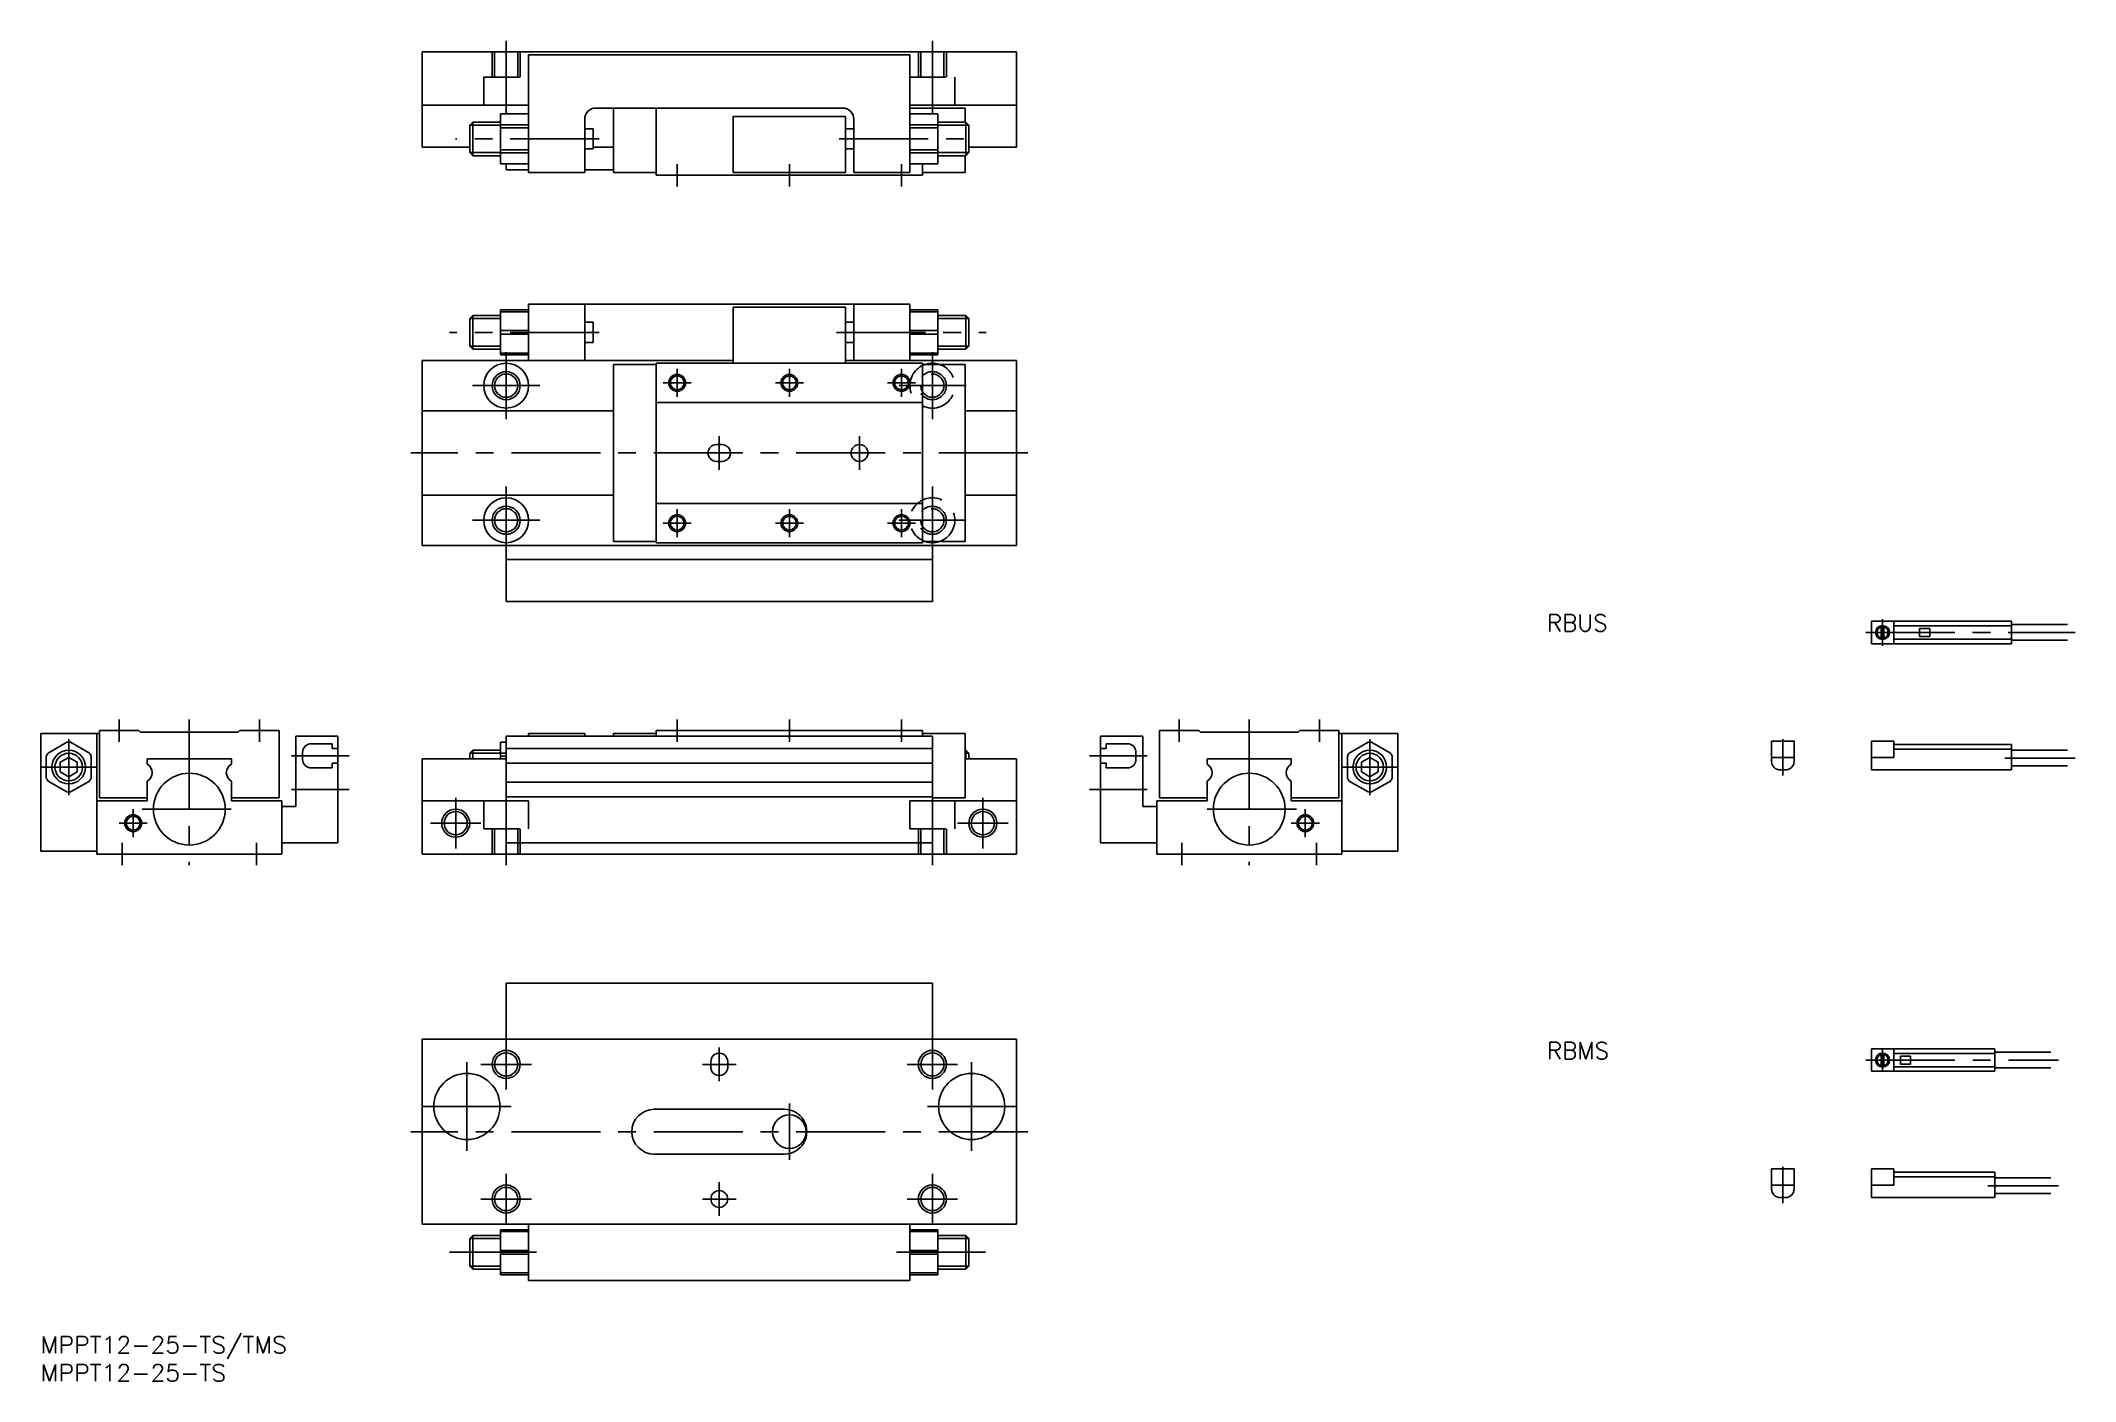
# Model space of a CAD drawing. Extents: x 0 to 363, y -8 to 231.
import ezdxf

# ---------------------------------------------------------------- set-up
doc = ezdxf.new("R2010")
doc.units = 0
doc.header["$LTSCALE"] = 0.5
doc.linetypes.add('CENTER', pattern=[50.8, 31.75, -6.35, 6.35, -6.35])
doc.linetypes.add('DASHED', pattern=[19.05, 12.7, -6.35])
for name, color, linetype in [('MSM_CENTER', 1, 'CENTER'), ('MSM_CONTINUOUS', 7, 'CONTINUOUS'), ('MSM_DASHED', 4, 'DASHED'), ('MSM_NARROW', 5, 'CONTINUOUS'), ('MSM_PART_NUMBER', 7, 'CONTINUOUS')]:
    doc.layers.add(name, color=color, linetype=linetype)
doc.styles.get("Standard").update_dxf_attribs({"font": 'txt.shx', "height": 3, "bigfont": 'bigfont.shx'})

# ---------------------------------------------------------------- blocks, each defined once
blk = doc.blocks.new('*U2')
at = {"layer": 'MSM_PART_NUMBER', "width": 1.029}
blk.add_text('MPPT12-25-TS/TMS', height=3, dxfattribs=at).set_placement((0, -3))
blk = doc.blocks.new('*U3')
at = {"layer": 'MSM_PART_NUMBER', "width": 1.029}
blk.add_text('MPPT12-25-TS', height=3, dxfattribs=at).set_placement((0, -8))
blk = doc.blocks.new('*U5')
at = {"layer": 'MSM_PART_NUMBER'}
blk.add_text('RBUS', height=3, dxfattribs=at).set_placement((268.598757, 125.690384))
blk = doc.blocks.new('*U6')
at = {"layer": 'MSM_PART_NUMBER'}
blk.add_text('RBMS', height=3, dxfattribs=at).set_placement((268.598757, 49.452473))

msp = doc.modelspace()

# ---------------------------------------------------------------- linework, layer by layer
at = {"layer": 'MSM_CENTER'}
for p, q in [((83.00002, 218.000001), (83.00002, 231.000001)), ((159.000024, 218.000001), (159.000024, 231.000001)), ((99.610356, 213.500001), (73.974411, 213.500001)), ((142.389644, 213.500001), (167.060234, 213.500001)), ((113.500004, 209.000001), (113.500004, 205.000001)), ((133.500004, 209.000001), (133.500004, 205.000001)), ((153.500004, 209.000001), (153.500004, 205.000001)), ((99.610356, 179.000001), (72.901165, 179.000001)), ((141.889664, 179.000001), (168.598854, 179.000001)), ((83.00002, 175.500001), (83.00002, 163.500001)), ((159.000024, 175.500001), (159.000024, 163.500001)), ((113.500024, 172.500001), (113.500024, 167.500001)), ((133.500024, 172.500001), (133.500024, 167.500001)), ((153.500024, 172.500001), (153.500024, 167.500001)), ((77.00002, 169.500001), (89.00002, 169.500001)), ((111.000024, 170.000001), (116.000024, 170.000001)), ((131.000024, 170.000001), (136.000024, 170.000001)), ((151.000024, 170.000001), (156.000024, 170.000001)), ((153.000024, 169.500001), (165.000024, 169.500001)), ((121.000004, 160.500001), (121.000004, 154.500001)), ((146.000004, 160.500001), (146.000004, 154.500001)), ((176.000004, 157.500001), (66, 157.500001)), ((83.00002, 151.500001), (83.00002, 139.500001)), ((159.000024, 151.500001), (159.000024, 139.500001)), ((77.00002, 145.500001), (89.00002, 145.500001)), ((113.500024, 147.500001), (113.500024, 142.500001)), ((133.500024, 147.500001), (133.500024, 142.500001)), ((153.000024, 145.500001), (165.000024, 145.500001)), ((153.500024, 147.500001), (153.500024, 142.500001)), ((111.000024, 145.000001), (116.000024, 145.000001)), ((131.000024, 145.000001), (136.000024, 145.000001)), ((151.000024, 145.000001), (156.000024, 145.000001)), ((328.43448, 127.8996), (328.43448, 123.0996)), ((325.434477, 125.4996), (362.798166, 125.4996)), ((14, 110.000001), (14, 106.000001)), ((26.5, 110.000001), (26.5, 83.999998)), ((39, 110.000001), (39, 106.000001)), ((113.500004, 106.000001), (113.500004, 110.000001)), ((133.500004, 106.000001), (133.500004, 110.000001)), ((153.500004, 106.000001), (153.500004, 110.000001)), ((203.000004, 110.000001), (203.000004, 106.000001)), ((215.500004, 110.000001), (215.500004, 83.999998)), ((228.000004, 110.000001), (228.000004, 106.000001)), ((5, 106.500001), (5, 96.500001)), ((237.000004, 106.500001), (237.000004, 96.500001)), ((310.641067, 106.4996), (310.641067, 99.9996)), ((55, 103.500001), (44.699982, 103.500001)), ((187.000004, 103.500001), (197.300004, 103.500001)), ((350.204362, 103.099598), (362.798166, 103.099598)), ((0, 101.500001), (10, 101.500001)), ((242.000004, 101.500001), (232.000004, 101.500001)), ((55, 97.500001), (44.699982, 97.500001)), ((74, 87.000001), (74, 96.000001)), ((83, 97.000001), (83, 84.000001)), ((158.999996, 97.000001), (158.999996, 84.000001)), ((168.000004, 87.000001), (168.000004, 96.000001)), ((187.000004, 97.500001), (197.300004, 97.500001)), ((14, 91.500001), (19, 91.500001)), ((16.5, 94.000001), (16.5, 89.000001)), ((18.100006, 94.000001), (34.900009, 94.000001)), ((69.5, 91.500001), (78.5, 91.500001)), ((163.500004, 91.500001), (172.500004, 91.500001)), ((223.899994, 94.000001), (207.099984, 94.000001)), ((223.000004, 91.5), (228.000004, 91.5)), ((225.500004, 94), (225.500004, 89)), ((14.5, 87.999998), (14.5, 83.999998)), ((38.5, 87.999998), (38.5, 83.999998)), ((203.500004, 87.999998), (203.500004, 83.999998)), ((227.500004, 87.999998), (227.500004, 83.999998)), ((83, 52.999998), (83, 43.999998)), ((121.000004, 45.499998), (121.000004, 51.499998)), ((159.000004, 52.999998), (159.000004, 43.999998)), ((328.43448, 51.261689), (328.43448, 47.261689)), ((76, 48.899999), (76, 33.100004)), ((78.5, 48.499998), (87.5, 48.499998)), ((124.000004, 48.499998), (118.000004, 48.499998)), ((154.500004, 48.499998), (163.500004, 48.499998)), ((166.000004, 48.899999), (166.000004, 33.100004)), ((325.456257, 49.261689), (359.798166, 49.261689)), ((68.099999, 40.999998), (83.900002, 40.999998)), ((133.500004, 41.499998), (133.500004, 31.499998)), ((158.100014, 40.999998), (173.899994, 40.999998)), ((176.000004, 36.499998), (66, 36.499998)), ((310.641067, 30.261689), (310.641067, 23.761689)), ((83, 29), (83, 20)), ((121.000004, 27.499998), (121.000004, 21.499998)), ((159.000004, 29), (159.000004, 20)), ((347.204362, 26.861699), (359.798166, 26.861699)), ((78.5, 24.5), (87.5, 24.5)), ((124.000004, 24.499998), (118.000004, 24.499998)), ((154.500004, 24.5), (163.500004, 24.5)), ((88.432308, 15), (72.901165, 15)), ((152.610204, 15), (168.598854, 15))]:
    msp.add_line(p, q, dxfattribs=at)
at = {"layer": 'MSM_CONTINUOUS'}
for p, q in [((68, 212.000001), (68, 229.000001)), ((68, 229.000001), (174.000024, 229.000001)), ((174.000024, 212.000001), (174.000024, 229.000001)), ((87.000004, 207.500031), (87.000004, 228.500011)), ((87.000004, 228.500011), (155.000004, 228.500011)), ((155.000004, 207.500031), (155.000004, 228.500011)), ((68, 219.500001), (86.999996, 219.500001)), ((87.000004, 217.949991), (82.000008, 217.949991)), ((82.000008, 217.949991), (82.000008, 209.050001)), ((99.000004, 219.000031), (143.000014, 219.000031)), ((102.149998, 207.500011), (102.149998, 219.000001)), ((109.750019, 207.000001), (109.750019, 219.000001)), ((155.000004, 219.500001), (174.000004, 219.500001)), ((155.000004, 219.000001), (164.850014, 219.000001)), ((155.000004, 217.949991), (160.000004, 217.949991)), ((160.000004, 217.949991), (160.000004, 209.050001)), ((164.850014, 216.500001), (164.850014, 219.000001)), ((77.041504, 216.500001), (76.500004, 215.958501)), ((76.500004, 211.041501), (76.500004, 215.958501)), ((77.041504, 210.500001), (77.041504, 216.500001)), ((82.000004, 216.500001), (77.041504, 216.500001)), ((82.000008, 215.989101), (87.000004, 215.989101)), ((82.000008, 215.450011), (87.000004, 215.450011)), ((98.500004, 215.300001), (96.999996, 215.300001)), ((97.000012, 207.500031), (97.000012, 216.999981)), ((98.500004, 215.300001), (98.500004, 211.699991)), ((123.500004, 217.500011), (123.500004, 207.500011)), ((123.500004, 217.500011), (143.500004, 217.500011)), ((143.500004, 217.500011), (143.500004, 207.500011)), ((143.500004, 215.300001), (145.000014, 215.300001)), ((145.000014, 207.500031), (145.000014, 216.999981)), ((160.000004, 215.989101), (155.000004, 215.989101)), ((160.000004, 215.450011), (155.000004, 215.450011)), ((159.999996, 216.500001), (164.958504, 216.500001)), ((164.958504, 216.500001), (164.958504, 210.500001)), ((165.500004, 215.958501), (164.958504, 216.500001)), ((165.500004, 215.958501), (165.500004, 211.041501)), ((68, 212.000001), (76.500004, 212.000001)), ((76.500004, 211.041501), (77.041504, 210.500001)), ((82.000004, 210.500001), (77.041504, 210.500001)), ((82.000008, 211.549981), (87.000004, 211.549981)), ((82.000008, 211.010891), (87.000004, 211.010891)), ((98.500004, 211.699991), (96.999996, 211.699991)), ((98.500004, 212.000001), (102.149998, 212.000001)), ((143.500004, 211.699991), (145.000014, 211.699991)), ((160.000004, 211.549981), (155.000004, 211.549981)), ((160.000004, 211.010891), (155.000004, 211.010891)), ((159.999996, 210.500001), (164.958504, 210.500001)), ((164.850014, 207.500011), (164.850014, 210.500001)), ((164.958504, 210.500001), (165.500004, 211.041501)), ((165.500004, 212.000001), (174.000024, 212.000001)), ((82.000008, 209.050001), (87.000004, 209.050001)), ((83.000008, 209.050001), (83.000008, 208.000001)), ((83.000008, 208.000001), (87.000004, 208.000001)), ((87.000004, 207.500031), (97.000012, 207.500031)), ((97.000012, 208.000001), (102.149998, 208.000001)), ((102.149998, 207.500011), (109.750019, 207.500011)), ((109.750019, 207.000001), (157.250004, 207.000001)), ((123.500004, 207.500011), (143.500004, 207.500011)), ((155.000004, 207.500031), (145.000014, 207.500031)), ((160.000004, 209.050001), (155.000004, 209.050001)), ((157.250004, 207.000001), (157.250004, 209.050001)), ((164.850014, 207.500011), (157.250004, 207.500011)), ((77.041504, 182.000001), (76.500004, 181.458501)), ((76.500004, 176.541501), (76.500004, 181.458501)), ((77.041504, 176.000001), (77.041504, 182.000001)), ((82.000004, 182.000001), (77.041504, 182.000001)), ((82.000004, 183.000001), (87.000004, 183.000001)), ((82.000004, 183.000001), (82.000004, 175.000001)), ((82.000004, 182.688751), (87.000004, 182.688751)), ((87.000004, 184.000001), (155.000004, 184.000001)), ((87.000004, 184.000001), (87.000004, 174.000001)), ((97.000012, 184.000001), (97.000012, 174.000001)), ((143.500004, 183.500001), (123.500004, 183.500001)), ((123.500004, 183.500001), (123.500004, 173.500001)), ((143.500004, 183.500001), (143.500004, 173.500001)), ((145.000014, 184.000001), (145.000014, 174.000001)), ((155.000004, 184.000001), (155.000004, 174.000001)), ((160.000004, 183.000001), (155.000004, 183.000001)), ((160.000004, 182.688751), (155.000004, 182.688751)), ((159.999996, 182.000001), (164.958504, 182.000001)), ((160.000004, 183.000001), (160.000004, 175.000001)), ((164.958504, 182.000001), (164.958504, 176.000001)), ((165.500004, 181.458501), (164.958504, 182.000001)), ((165.500004, 181.458501), (165.500004, 176.541501)), ((82.000004, 179.311251), (87.000004, 179.311251)), ((82.000004, 178.688751), (87.000004, 178.688751)), ((98.500004, 180.800001), (96.999996, 180.800001)), ((98.500004, 180.800001), (98.500004, 177.199991)), ((143.500004, 180.800001), (145.000014, 180.800001)), ((160.000004, 179.311251), (155.000004, 179.311251)), ((160.000004, 178.688751), (155.000004, 178.688751)), ((76.500004, 176.541501), (77.041504, 176.000001)), ((82.000004, 176.000001), (77.041504, 176.000001)), ((82.000004, 175.311251), (87.000004, 175.311251)), ((82.000004, 175.000001), (87.000004, 175.000001)), ((98.500004, 177.199991), (96.999996, 177.199991)), ((143.500004, 177.199991), (145.000014, 177.199991)), ((160.000004, 175.311251), (155.000004, 175.311251)), ((160.000004, 175.000001), (155.000004, 175.000001)), ((159.999996, 176.000001), (164.958504, 176.000001)), ((164.958504, 176.000001), (165.500004, 176.541501)), ((68, 141.000001), (68, 174.000001)), ((68, 174.000001), (123.500004, 174.000001)), ((102.149998, 173.299981), (102.149998, 141.712511)), ((109.750004, 173.299981), (102.149998, 173.299981)), ((109.750004, 173.500001), (109.750004, 141.500001)), ((157.249984, 173.500001), (109.750004, 173.500001)), ((143.500004, 174.000001), (174.000024, 174.000001)), ((157.249984, 173.500001), (157.249984, 141.500001)), ((157.249984, 173.299981), (164.850014, 173.299981)), ((164.850014, 173.299981), (164.850014, 141.699991)), ((174.000004, 141.000001), (174.000004, 174.000001)), ((68, 165.000001), (102.149998, 165.000001)), ((157.249984, 166.500001), (109.750004, 166.500001)), ((164.850014, 165.000001), (174.000004, 165.000001)), ((120.500004, 159.000001), (121.500004, 159.000001)), ((120.500004, 156.000001), (121.500004, 156.000001)), ((68, 150.000001), (102.149998, 150.000001)), ((164.850014, 150.000001), (174.000004, 150.000001)), ((157.249984, 148.500001), (109.750004, 148.500001)), ((109.750004, 141.699991), (102.149998, 141.699991)), ((157.249984, 141.500001), (109.750004, 141.500001)), ((157.249984, 141.699991), (164.850014, 141.699991)), ((68, 141.000001), (174.000004, 141.000001)), ((83.000008, 131.000001), (83.000008, 141.000001)), ((83.000008, 138.500001), (159.000004, 138.500001)), ((159.000004, 131.000001), (159.000004, 141.000001)), ((83.000008, 131.000001), (159.000004, 131.000001)), ((326.43448, 127.4996), (326.43448, 123.4996)), ((326.43448, 127.4996), (351.43448, 127.4996)), ((330.434472, 127.4996), (330.434472, 123.4996)), ((351.43448, 127.4996), (351.43448, 123.4996)), ((326.43448, 123.4996), (351.43448, 123.4996)), ((328.18448, 126.72435), (328.18448, 124.27485)), ((328.68448, 126.72435), (328.68448, 124.27485)), ((330.434472, 126.6996), (351.43448, 126.6996)), ((330.434472, 124.29959), (351.43448, 124.29959)), ((335.034479, 126.1996), (335.034479, 124.79959)), ((335.034479, 126.1996), (336.834482, 126.1996)), ((335.034479, 124.79959), (336.834482, 124.79959)), ((336.834482, 126.1996), (336.834482, 124.79959)), ((351.43448, 126.89959), (361.43448, 126.89959)), ((351.43448, 124.0996), (361.43448, 124.0996)), ((0, 107.500001), (0, 86.500006)), ((10.500015, 107.500001), (0, 107.500001)), ((4.688743, 105.939101), (1.311255, 103.989111)), ((8.688754, 103.989091), (5.311233, 105.939111)), ((10, 107.500001), (10, 85.999998)), ((10.5, 108.000001), (17.5, 108.000001)), ((10.5, 108.000001), (10.5, 96.000001)), ((17.500007, 108.000001), (17.800011, 107.700001)), ((17.799988, 107.699991), (35.199982, 107.699991)), ((35.499994, 107.999991), (35.19999, 107.699991)), ((42.5, 108.000001), (35.5, 108.000001)), ((42.5, 108.000001), (42.5, 96.000001)), ((53, 107.000001), (45.5, 107.000001)), ((45.5, 107.000001), (45.5, 94.500001)), ((52, 105.649991), (48.199982, 105.649991)), ((52, 105.649991), (52, 104.800001)), ((53, 107.000001), (53, 87.999998)), ((82.000008, 105.950011), (83, 105.950011)), ((82.000008, 103.000001), (82.000008, 105.950011)), ((83, 107.000001), (83, 87.999998)), ((83, 107.000001), (159.000004, 107.000001)), ((87.000004, 107.500001), (87.000004, 107.000001)), ((87.000004, 107.500001), (97.000012, 107.500001)), ((97.000012, 107.500001), (97.000012, 107.000001)), ((102.149998, 107.500001), (102.149998, 107.000001)), ((102.149998, 107.500001), (109.750004, 107.500001)), ((109.750004, 108.000001), (109.750004, 107.000001)), ((109.750004, 108.000001), (157.249984, 108.000001)), ((157.249984, 108.000001), (157.249984, 107.000001)), ((164.850014, 107.500001), (157.249984, 107.500001)), ((159.000004, 107.000001), (159.000004, 87.999998)), ((164.850014, 107.500001), (164.850014, 96.000001)), ((189.000004, 107.000001), (189.000004, 87.999998)), ((189.000004, 107.000001), (196.500004, 107.000001)), ((190.000004, 105.649991), (190.000004, 104.800001)), ((190.000004, 105.649991), (193.800004, 105.649991)), ((196.500004, 107.000001), (196.500004, 94.500001)), ((199.500004, 108.000001), (199.500004, 96.000001)), ((199.500004, 108.000001), (206.500004, 108.000001)), ((206.500004, 108.000001), (206.800004, 107.699991)), ((224.200014, 107.699991), (206.800024, 107.699991)), ((224.499984, 108.000001), (224.199984, 107.700001)), ((231.500004, 108.000001), (224.500004, 108.000001)), ((231.499974, 107.500001), (242.000004, 107.500001)), ((231.500004, 108.000001), (231.500004, 96.000001)), ((232.000004, 107.500001), (232.000004, 85.999998)), ((236.688744, 105.939101), (233.311254, 103.989111)), ((240.688754, 103.989101), (237.311234, 105.939111)), ((242.000004, 107.500001), (242.000004, 86.500006)), ((308.641067, 106.099598), (312.641067, 106.099598)), ((308.641067, 106.099598), (308.641067, 102.4996)), ((312.641067, 106.099598), (312.641067, 102.4996)), ((326.43448, 106.099598), (330.434472, 106.099598)), ((326.43448, 106.099598), (326.43448, 100.9996)), ((330.434472, 106.099598), (330.434472, 103.199605)), ((330.434472, 105.4996), (351.43448, 105.4996)), ((351.43448, 105.4996), (351.43448, 100.9996)), ((1.000015, 103.450021), (1.000015, 99.549981)), ((3.5, 102.366021), (3.5, 100.633981)), ((4.999995, 103.232051), (3.500017, 102.366041)), ((5.000008, 103.232051), (6.499999, 102.366031)), ((6.499985, 102.366021), (6.499985, 100.633981)), ((9, 99.550001), (9, 103.450011)), ((19, 103.000001), (19, 102.000001)), ((19, 103.000001), (34, 103.000001)), ((34, 103.000001), (34, 102.000001)), ((46.699982, 104.149991), (46.699982, 102.850001)), ((53, 104.800001), (52, 104.800001)), ((53, 102.199991), (52, 102.199991)), ((52, 102.199991), (52, 101.350001)), ((68, 103.000001), (68, 85.999998)), ((68, 103.000001), (83, 103.000001)), ((77.041504, 104.500001), (76.500004, 103.958501)), ((76.500004, 103.000001), (76.500004, 103.958501)), ((82.000004, 104.500001), (77.041504, 104.500001)), ((77.041504, 103.000001), (77.041504, 104.500001)), ((82.000008, 103.989121), (83, 103.989121)), ((82.000008, 103.450021), (83, 103.450021)), ((83, 104.800001), (159.000004, 104.800001)), ((83, 102.199991), (159.000004, 102.199991)), ((164.849994, 104.500001), (164.958504, 104.500001)), ((164.850014, 103.000001), (174.000004, 103.000001)), ((165.500004, 103.958501), (164.958504, 104.500001)), ((164.958504, 104.500001), (164.958504, 103.000001)), ((165.500004, 103.958501), (165.500004, 103.000001)), ((174.000004, 103.000001), (174.000004, 85.999998)), ((189.000004, 104.800001), (190.000004, 104.800001)), ((189.000004, 102.199991), (190.000004, 102.199991)), ((190.000004, 102.199991), (190.000004, 101.350001)), ((195.300004, 104.149991), (195.300004, 102.850001)), ((208.000004, 103.000001), (208.000004, 102.000001)), ((223.000004, 103.000001), (208.000004, 103.000001)), ((223.000004, 103.000001), (223.000004, 102.000001)), ((233.000024, 103.450021), (233.000024, 99.549981)), ((236.999974, 103.232051), (235.499984, 102.366031)), ((235.500004, 102.366021), (235.500004, 100.633981)), ((236.999984, 103.232041), (238.499974, 102.366031)), ((238.499984, 102.366021), (238.499984, 100.633981)), ((241.000004, 99.550001), (241.000004, 103.450011)), ((308.641067, 103.199605), (312.641067, 103.199605)), ((326.43448, 103.199605), (330.434472, 103.199605)), ((330.434472, 104.699605), (351.43448, 104.699605)), ((351.43448, 104.4996), (361.43448, 104.4996)), ((351.43448, 101.699605), (361.43448, 101.699605)), ((1.311241, 99.010921), (4.688761, 97.060911)), ((4.999999, 99.767961), (3.500008, 100.633981)), ((6.499987, 100.633981), (5.00001, 99.767971)), ((5.311256, 97.060901), (8.688743, 99.010901)), ((19, 99.000001), (19, 95.500001)), ((34, 99.000001), (34, 95.500001)), ((52, 101.350001), (48.199982, 101.350001)), ((83, 98.800001), (159.000004, 98.800001)), ((190.000004, 101.350001), (193.800004, 101.350001)), ((208.000004, 99.000001), (208.000004, 95.500001)), ((223.000004, 99.000001), (223.000004, 95.500001)), ((233.311254, 99.010921), (236.688774, 97.060911)), ((235.500004, 100.633981), (236.999974, 99.767961)), ((236.999984, 99.767961), (238.499974, 100.633981)), ((237.311254, 97.060901), (240.688744, 99.010891)), ((310.141067, 100.9996), (311.141067, 100.9996)), ((326.43448, 100.9996), (351.43448, 100.9996)), ((10, 95.500001), (19, 95.500001)), ((10.5, 96.000001), (19, 96.000001)), ((42.5, 96.000001), (34, 96.000001)), ((43, 95.500001), (34, 95.500001)), ((43, 95.500001), (43, 85.999998)), ((45.5, 94.500001), (43, 94.500001)), ((68, 95.500001), (83, 95.500001)), ((83, 96.199991), (159.000004, 96.199991)), ((159.000004, 96.000001), (164.850014, 96.000001)), ((159.000004, 95.500001), (174.000004, 95.500001)), ((196.500004, 94.500001), (199.000004, 94.500001)), ((199.000004, 95.500001), (199.000004, 85.999998)), ((199.000004, 95.500001), (208.000004, 95.500001)), ((199.500004, 96.000001), (208.000004, 96.000001)), ((231.500004, 96.000001), (223.000004, 96.000001)), ((232.000004, 95.500001), (223.000004, 95.500001)), ((53, 87.999998), (43, 87.999998)), ((83, 87.999998), (159.000004, 87.999998)), ((189.000004, 87.999998), (199.000004, 87.999998)), ((10, 86.500006), (0, 86.500006)), ((43, 85.999998), (10, 85.999998)), ((68, 85.999998), (174.000004, 85.999998)), ((199.000004, 85.999998), (232.000004, 85.999998)), ((232.000004, 86.500006), (242.000004, 86.500006)), ((83, 62.999998), (83, 52.999998)), ((83, 62.999998), (159.000004, 62.999998)), ((159.000004, 62.999998), (159.000004, 52.999998)), ((68, 52.999998), (68, 20)), ((68, 52.999998), (174.000004, 52.999998)), ((174.000004, 52.999998), (174.000004, 20)), ((326.43448, 51.261689), (326.43448, 47.261689)), ((326.43448, 51.261689), (348.43448, 51.261689)), ((330.434488, 51.261689), (330.434488, 47.261689)), ((348.43448, 51.261689), (348.43448, 47.261689)), ((119.500004, 48.999998), (119.500004, 47.999998)), ((122.500004, 48.999998), (122.500004, 47.999998)), ((326.43448, 47.261689), (348.43448, 47.261689)), ((328.18448, 50.486439), (328.18448, 48.036939)), ((328.68448, 50.486439), (328.68448, 48.036939)), ((330.434488, 50.461689), (348.43448, 50.461689)), ((330.434488, 48.061689), (348.43448, 48.061689)), ((331.634477, 49.961689), (331.634477, 48.561689)), ((331.634477, 49.961689), (333.43448, 49.961689)), ((331.634477, 48.561689), (333.43448, 48.561689)), ((333.43448, 49.961689), (333.43448, 48.561689)), ((348.43448, 50.661689), (358.434488, 50.661689)), ((348.43448, 47.861689), (358.434488, 47.861689)), ((109.400006, 40.499998), (132.600004, 40.499998)), ((109.400006, 32.499998), (132.600004, 32.499998)), ((308.641067, 29.861699), (312.641067, 29.861699)), ((308.641067, 29.861699), (308.641067, 26.261689)), ((312.641067, 29.861699), (312.641067, 26.261689)), ((326.43448, 24.761689), (326.43448, 29.861699)), ((326.43448, 29.861699), (330.434488, 29.861699)), ((330.434488, 26.961689), (330.434488, 29.861699)), ((330.434488, 29.261689), (348.43448, 29.261689)), ((348.43448, 24.761689), (348.43448, 29.261689)), ((308.641067, 26.961689), (312.641067, 26.961689)), ((326.43448, 26.961689), (330.434488, 26.961689)), ((330.434488, 28.461699), (348.43448, 28.461699)), ((348.43448, 28.261689), (358.434488, 28.261689)), ((348.43448, 25.461699), (358.434488, 25.461699)), ((310.141067, 24.761689), (311.141067, 24.761689)), ((326.43448, 24.761689), (348.43448, 24.761689)), ((68, 20), (174.000004, 20)), ((82.000008, 19.000002), (87.000004, 19.000002)), ((82.000008, 19.000002), (82.000008, 10.999998)), ((82.000008, 18.688749), (87.000004, 18.688749)), ((87.000004, 10), (87.000004, 20)), ((155.000004, 10), (155.000004, 20)), ((160.000004, 19.000002), (155.000004, 19.000002)), ((160.000004, 18.688749), (155.000004, 18.688749)), ((160.000004, 19.000002), (160.000004, 10.999998)), ((77.041504, 17.999997), (76.500004, 17.458497)), ((76.500004, 12.541497), (76.500004, 17.458497)), ((77.041504, 11.999997), (77.041504, 17.999997)), ((82.000004, 17.999997), (77.041504, 17.999997)), ((82.000008, 15.311249), (87.000004, 15.311249)), ((82.000008, 14.688749), (87.000004, 14.688749)), ((160.000004, 15.311249), (155.000004, 15.311249)), ((160.000004, 14.688749), (155.000004, 14.688749)), ((159.999996, 17.999997), (164.958504, 17.999997)), ((164.958504, 17.999997), (164.958504, 11.999997)), ((165.500004, 17.458497), (164.958504, 17.999997)), ((165.500004, 17.458497), (165.500004, 12.541497)), ((76.500004, 12.541497), (77.041504, 11.999997)), ((82.000004, 11.999997), (77.041504, 11.999997)), ((82.000008, 11.311251), (87.000004, 11.311251)), ((82.000008, 10.999998), (87.000004, 10.999998)), ((160.000004, 11.311251), (155.000004, 11.311251)), ((160.000004, 10.999998), (155.000004, 10.999998)), ((159.999996, 11.999997), (164.958504, 11.999997)), ((164.958504, 11.999997), (165.500004, 12.541497)), ((155.000004, 10), (87.000004, 10))]:
    msp.add_line(p, q, dxfattribs=at)
for centre, radius in [((83.00002, 169.500001), 4), ((83.00002, 169.500001), 2.067), ((113.500024, 170.000001), 1.2295), ((133.500024, 170.000001), 1.2295), ((153.500024, 170.000001), 1.2295), ((146.000004, 157.500001), 1.5), ((83.00002, 145.500001), 4), ((83.00002, 145.500001), 2.067), ((113.500024, 145.000001), 1.2295), ((133.500024, 145.000001), 1.2295), ((153.500024, 145.000001), 1.2295), ((328.43448, 125.4996), 1.25), ((5, 101.500001), 3), ((237.000004, 101.500001), 3), ((26.5, 94.000001), 6.4), ((215.500004, 94.000001), 6.4), ((16.5, 91.500001), 1.2295), ((74, 91.500001), 2.067), ((168.000004, 91.500001), 2.067), ((225.500004, 91.5), 1.2295), ((83, 48.499998), 2.067), ((159.000004, 48.499998), 2.067), ((328.43448, 49.261689), 1.25), ((76, 40.999998), 5.9), ((166.000004, 40.999998), 5.9), ((133.500004, 36.499998), 3), ((83, 24.5), 2.067), ((121.000004, 24.499998), 1.5), ((159.000004, 24.5), 2.067)]:
    msp.add_circle(centre, radius, dxfattribs=at)
for centre, radius, start, end in [((99.000004, 216.999981), 2, 89.999996, 180.00001), ((143.000014, 216.999981), 2, 359.99999, 89.999996), ((159.000024, 169.500001), 4, 71.80421022, 108.19578978), ((120.500004, 157.500001), 1.5, 90.000003, 270), ((121.500004, 157.500001), 1.5, 270, 90.000003), ((159.000024, 145.500001), 4, 251.8055864, 288.1944136), ((328.43448, 125.4996), 1, 104.47752, 255.52249), ((328.43448, 125.4996), 1, 284.47751, 75.522488), ((5, 101.500001), 4.45, 85.989397, 94.010785), ((48.199982, 104.149991), 1.5, 90.000003, 180.00001), ((193.800004, 104.149991), 1.5, 359.99999, 89.999996), ((237.000004, 101.500001), 4.45, 85.989397, 94.010785), ((5, 101.500001), 4.45, 145.98921, 154.01047), ((5, 101.500001), 4.45, 25.989259, 34.010599), ((18.199982, 100.500001), 1.699993, 298.07098, 61.925125), ((34.799988, 100.500001), 1.700008, 118.0719, 241.92623), ((48.199982, 102.850001), 1.5, 179.99999, 270), ((193.800004, 102.850001), 1.5, 270, 0.000009), ((207.200014, 100.500001), 1.700008, 298.07377, 61.928103), ((223.800024, 100.500001), 1.699993, 118.07487, 241.92902), ((237.000004, 101.500001), 4.45, 145.98921, 154.01047), ((237.000004, 101.500001), 4.45, 25.989259, 34.010599), ((310.141067, 102.4996), 1.5, 179.99999, 270), ((311.141067, 102.4996), 1.5, 270, 0), ((5, 101.500001), 4.45, 205.98955, 214.01061), ((5, 101.500001), 4.45, 325.98923, 334.01074), ((237.000004, 101.500001), 4.45, 205.98955, 214.01061), ((237.000004, 101.500001), 4.45, 325.98923, 334.01074), ((5, 101.500001), 4.45, 265.9894, 274.01077), ((237.000004, 101.500001), 4.45, 265.9894, 274.01077), ((121.000004, 48.999998), 1.5, 0, 180.00001), ((121.000004, 47.999998), 1.5, 179.99999, 0.00001), ((328.43448, 49.261689), 1, 104.47751, 255.52249), ((328.43448, 49.261689), 1, 284.47751, 75.522488), ((109.400006, 36.499998), 4, 90.000003, 270), ((132.600004, 36.499998), 4, 270, 90.000003), ((310.141067, 26.261689), 1.5, 179.99999, 270), ((311.141067, 26.261689), 1.5, 270, 0)]:
    msp.add_arc(centre, radius, start, end, dxfattribs=at)
at = {"layer": 'MSM_DASHED'}
for p, q in [((80.50002, 229.000001), (80.50002, 224.500001)), ((80.93302, 229.000001), (80.93302, 224.500001)), ((85.06702, 229.000001), (85.06702, 224.500001)), ((85.50002, 229.000001), (85.50002, 224.500001)), ((156.500024, 229.000001), (156.500024, 224.500001)), ((156.933024, 229.000001), (156.933024, 224.500001)), ((161.067024, 229.000001), (161.067024, 224.500001)), ((161.500024, 229.000001), (161.500024, 224.500001)), ((79.00002, 219.500001), (79.00002, 224.500001)), ((79.00002, 224.500001), (87.00002, 224.500001)), ((86.999996, 219.500001), (86.999996, 224.500001)), ((155.000004, 219.500001), (155.000004, 224.500001)), ((155.000024, 224.500001), (163.000024, 224.500001)), ((163.000024, 219.500001), (163.000024, 224.500001)), ((79, 95.500001), (79, 90.500001)), ((83, 95.500001), (87, 95.500001)), ((87, 95.500001), (87, 90.500001)), ((154.999996, 95.500001), (154.999996, 90.500001)), ((154.999996, 95.500001), (158.999996, 95.500001)), ((162.999996, 95.500001), (162.999996, 90.500001)), ((79, 90.500001), (87, 90.500001)), ((80.5, 90.500001), (80.5, 86.000001)), ((80.933, 90.500001), (80.933, 86.000001)), ((85.067, 90.500001), (85.067, 86.000001)), ((85.5, 90.500001), (85.5, 86.000001)), ((154.999996, 90.500001), (162.999996, 90.500001)), ((156.499996, 90.500001), (156.499996, 86.000001)), ((156.932996, 90.500001), (156.932996, 86.000001)), ((161.066996, 90.500001), (161.066996, 86.000001)), ((161.499996, 90.500001), (161.499996, 86.000001))]:
    msp.add_line(p, q, dxfattribs=at)
for centre, radius in [((159.000024, 169.500001), 2.5), ((159.000024, 169.500001), 2.067), ((159.000024, 145.500001), 2.5), ((159.000024, 145.500001), 2.067)]:
    msp.add_circle(centre, radius, dxfattribs=at)
for centre, start, end in [((159.000024, 169.500001), 108.19578978, 71.80421022), ((159.000024, 145.500001), 288.1944136, 251.8055864)]:
    msp.add_arc(centre, 4, start, end, dxfattribs=at)
at = {"layer": 'MSM_NARROW'}
for p, q in [((82.000004, 215.958501), (76.500004, 215.958501)), ((159.999996, 215.958501), (165.500004, 215.958501)), ((82.000004, 211.041501), (76.500004, 211.041501)), ((159.999996, 211.041501), (165.500004, 211.041501)), ((82.000004, 181.458501), (76.500004, 181.458501)), ((159.999996, 181.458501), (165.500004, 181.458501)), ((82.000004, 176.541501), (76.500004, 176.541501)), ((159.999996, 176.541501), (165.500004, 176.541501)), ((82.000004, 103.958501), (76.500004, 103.958501)), ((164.849994, 103.958501), (165.500004, 103.958501)), ((82.000004, 17.458497), (76.500004, 17.458497)), ((159.999996, 17.458497), (165.500004, 17.458497)), ((82.000004, 12.541497), (76.500004, 12.541497)), ((159.999996, 12.541497), (165.500004, 12.541497))]:
    msp.add_line(p, q, dxfattribs=at)
for centre, radius in [((83.00002, 169.500001), 2.5), ((113.500024, 170.000001), 1.5), ((133.500024, 170.000001), 1.5), ((153.500024, 170.000001), 1.5), ((83.00002, 145.500001), 2.5), ((113.500024, 145.000001), 1.5), ((133.500024, 145.000001), 1.5), ((153.500024, 145.000001), 1.5), ((5, 101.500001), 2.4585), ((237.000004, 101.500001), 2.4585), ((16.5, 91.500001), 1.5), ((74, 91.500001), 2.5), ((168.000004, 91.500001), 2.5), ((225.500004, 91.5), 1.5), ((83, 48.499998), 2.5), ((159.000004, 48.499998), 2.5), ((83, 24.5), 2.5), ((159.000004, 24.5), 2.5)]:
    msp.add_circle(centre, radius, dxfattribs=at)

# ---------------------------------------------------------------- block references
at = {"layer": 'MSM_CONTINUOUS'}
for name in ['*U5', '*U6', '*U2', '*U3']:
    msp.add_blockref(name, (0, 0), dxfattribs=at)

doc.saveas('drawing.dxf')
